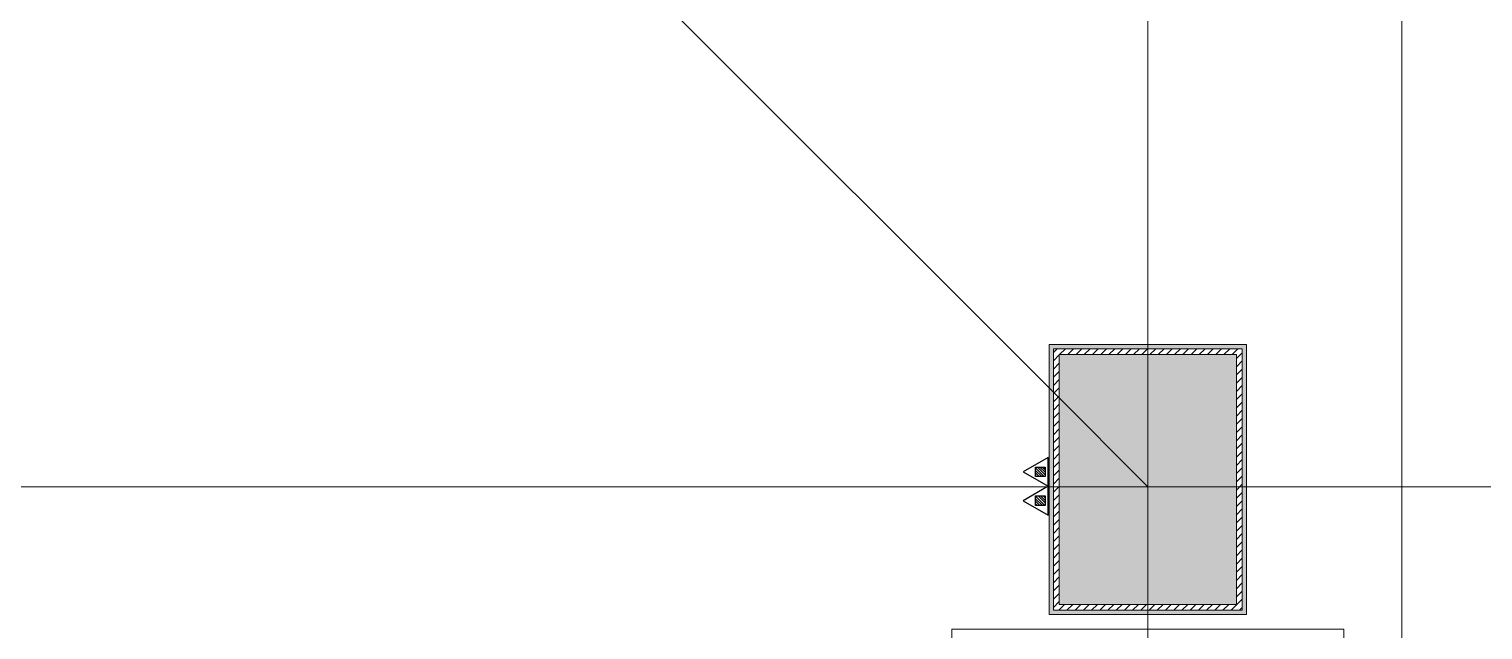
# Model space of a CAD drawing. Header units: millimetres. Extents: x 8533 to 398112, y -117646 to 105276.
# Drawn here: x 88170 to 98181, y 34307 to 38442 of the extents above; entities that cross this region are included whole.
import ezdxf

# ---------------------------------------------------------------- set-up
doc = ezdxf.new("R2010")
doc.units = ezdxf.units.MM
doc.linetypes.add('IMPORT-A-D0TE-BF$0$DOTE', pattern=[0])
doc.linetypes.add('IMPORT-colu-10F-19F$0$DOTE', pattern=[0])
for name, color, linetype, lineweight in [('A-D0TE-BF$0$A-Axis-GRID', 1, 'IMPORT-A-D0TE-BF$0$DOTE', 13), ('A-EDGE-6_27F$0$A-floor-EDGE', 6, 'Continuous', 13), ('A-PMDT-10F$0$防火涂料', 8, 'Continuous', 13), ('colu-10F-19F$0$A-Axis-grid', 1, 'IMPORT-colu-10F-19F$0$DOTE', 13), ('colu-10F-19F$0$S-COLU-STEEL', 104, 'Continuous', 13), ('colu-10F-19F$0$S-hatch', 253, 'Continuous', 13), ('P-XHS-10F$0$PTP-XH灭火器', 10, 'Continuous', 25), ('塔楼建筑图10F_dwg', 8, 'Continuous', 13)]:
    doc.layers.add(name, color=color, linetype=linetype, lineweight=lineweight)

# ---------------------------------------------------------------- blocks, each defined once
blk = doc.blocks.new('塔楼建筑图10F_dwg_A-D0TE-BF-1959636-10F_ARC_46_000_')
at = {"layer": 'A-D0TE-BF$0$A-Axis-GRID', "linetype": 'Continuous'}
for p, q in [((8750, -27270), (8750, -20300)), ((10500, -31034), (10500, -20300)), ((8750, -29130), (8750, -27270)), ((8070, -28250), (-2116, -28250)), ((9430, -28250), (8070, -28250)), ((27570, -28250), (9430, -28250)), ((8750, -31034), (8750, -29130))]:
    blk.add_line(p, q, dxfattribs=at)
blk = doc.blocks.new('塔楼建筑图10F_dwg_A-EDGE-6_27F-1959637-10F_ARC_46_000_')
at = {"layer": 'A-EDGE-6_27F$0$A-floor-EDGE', "flags": 128}
blk.add_lwpolyline([(26900, -30000), (10100, -30000), (10100, -29230), (9400, -29230), (8100, -29230), (7400, -29230), (7400, -30000), (-2350, -30000), (-2350, -20850), (-1580, -20850), (-1580, -20150), (-1580, -18850), (-1580, -18150), (-2350, -18150), (-2350, -1350)], dxfattribs=at)
blk = doc.blocks.new('塔楼建筑图10F_dwg_colu-10F-19F-1959674-10F_ARC_46_000_')
at = {"layer": 'colu-10F-19F$0$S-hatch'}
h = blk.add_hatch(dxfattribs=at)
h.set_pattern_fill('FP_49', color=256, style=0, pattern_type=2)
h.set_pattern_definition([(45, (-50, 0), (-28.28427, 28.28427), [])])
h.paths.add_polyline_path([(8140, -29100), (9400, -29100), (9400, -27300), (8100, -27300), (8100, -29100)], flags=0)
h.paths.add_polyline_path([(8140, -29060), (8140, -27340), (9360, -27340), (9360, -29060)], flags=0)
blk.add_hatch(color=256, dxfattribs=at).paths.add_polyline_path([(8140, -29060), (9360, -29060), (9360, -27340), (8140, -27340), (8140, -28560)], flags=0)
at = {"layer": 'colu-10F-19F$0$A-Axis-grid', "linetype": 'Continuous'}
for p, q in [((8070, -27570), (680, -20180)), ((8100, -27600), (8070, -27570)), ((8750, -28250), (8100, -27600))]:
    blk.add_line(p, q, dxfattribs=at)
at = {"layer": 'colu-10F-19F$0$S-COLU-STEEL', "flags": 128}
for points in [[(8100, -29100), (8100, -27300), (9400, -27300), (9400, -29100)], [(8140, -29060), (8140, -27340), (9360, -27340), (9360, -29060)]]:
    blk.add_lwpolyline(points, close=True, dxfattribs=at)
blk = doc.blocks.new('塔楼建筑图10F_dwg_A-PMDT-10F$0$A$C2FD361CC-1959676-10F_ARC_46_000_')
at = {"layer": 'A-PMDT-10F$0$防火涂料'}
h = blk.add_hatch(dxfattribs=at)
h.set_pattern_fill('FP_51', color=256, style=0, pattern_type=2)
h.set_pattern_definition([(37.5, (50, 28356.624), (-1.60031, 48.94136), [0, -38.608, 0, -43.18, -41.275]), (37.5, (50, 28356.624), (-1.60031, 48.94136), [-81.788, 0, -41.275]), (7.5, (50, 28356.624), (44.9521, 71.68268), [0, -20.828, 0, -34.798, -13.335]), (7.5, (50, 28356.624), (44.9521, 71.68268), [-55.626, 0, -13.335]), (327.5, (18.76, 28356.624), (79.09879, 0.143765), [0, -12.7, 0, -45.72, -59.69]), (327.5, (18.76, 28356.624), (79.09879, 0.143765), [-58.42, 0, -59.69]), (317.5, (18.76, 28356.624), (76.35522, 22.29306), [0, -6.35, 0, -29.972, -34.29]), (317.5, (18.76, 28356.624), (76.35522, 22.29306), [-36.322, 0, -34.29])])
h.paths.add_polyline_path([(8070, -880), (9430, -880), (9430, 980), (8070, 980), (8070, -851)], flags=0)
h.paths.add_polyline_path([(9360, -850), (8100, -850), (8100, 950), (9400, 950), (9400, -850)], flags=0)
at = {"layer": 'A-PMDT-10F$0$防火涂料', "flags": 128}
blk.add_lwpolyline([(8070, 980), (9430, 980), (9430, -880), (8070, -880)], close=True, dxfattribs=at)
blk = doc.blocks.new('塔楼建筑图10F_dwg_P-XHS-10F$0$$TWTSYS$00000546-1959688-10F_ARC_46_000_')
at = {"layer": 'P-XHS-10F$0$PTP-XH灭火器'}
h = blk.add_hatch(dxfattribs=at)
h.set_pattern_fill('FP_61', color=256, style=0, pattern_type=2)
h.set_pattern_definition([(45, (-38543.802, -6670.83), (-17.67767, 17.67767), [])])
h.paths.add_polyline_path([(65, 44), (65, 174), (-65, 174), (-65, 44)], flags=0)
at = {"layer": 'P-XHS-10F$0$PTP-XH灭火器', "flags": 128}
for points in [[(0, 344), (-198, 0), (198, 0)], [(-65, 174), (65, 174), (65, 44), (-65, 44)]]:
    blk.add_lwpolyline(points, close=True, dxfattribs=at)
blk = doc.blocks.new('塔楼建筑图10F_dwg_P-XHS-10F-1959691-10F_ARC_46_000_')
at = {"xscale": 0.5, "yscale": 0.5, "zscale": 0.5, "rotation": 89.99999999999997}
for p in [(8065, -28147), (8065, -28346)]:
    blk.add_blockref('塔楼建筑图10F_dwg_P-XHS-10F$0$$TWTSYS$00000546-1959688-10F_ARC_46_000_', p, dxfattribs=at)
blk = doc.blocks.new('塔楼建筑图10F_dwg-1947859-10F_ARC_46_000_')
for name, p in [('塔楼建筑图10F_dwg_A-D0TE-BF-1959636-10F_ARC_46_000_', (7302, 35837)), ('塔楼建筑图10F_dwg_A-EDGE-6_27F-1959637-10F_ARC_46_000_', (7302, 35837)), ('塔楼建筑图10F_dwg_A-PMDT-10F$0$A$C2FD361CC-1959676-10F_ARC_46_000_', (7302, 7587)), ('塔楼建筑图10F_dwg_colu-10F-19F-1959674-10F_ARC_46_000_', (7302, 35837)), ('塔楼建筑图10F_dwg_P-XHS-10F-1959691-10F_ARC_46_000_', (7302, 35837))]:
    blk.add_blockref(name, p)

msp = doc.modelspace()

# ---------------------------------------------------------------- block references
at = {"layer": '塔楼建筑图10F_dwg', "color": 7}
msp.add_blockref('塔楼建筑图10F_dwg-1947859-10F_ARC_46_000_', (79821, 27705), dxfattribs=at)

doc.saveas('drawing.dxf')
